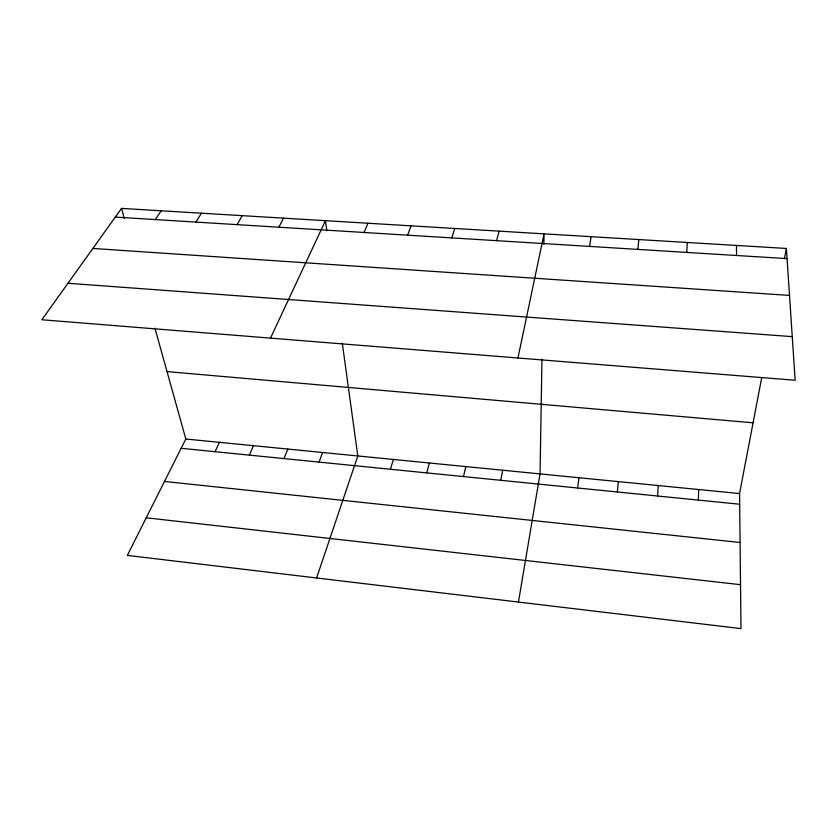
<?xml version="1.0" encoding="UTF-8"?>
<svg xmlns="http://www.w3.org/2000/svg" width="837" height="837" viewBox="0 0 837 837"><rect width="100%" height="100%" fill="white"/><g stroke="black" fill="none" stroke-linecap="round" stroke-linejoin="round"><path stroke-width="1.26" d="M541.968 359.167L540.043 473.909L518.448 602.054M543.883 244.226L544.06 233.847L517.957 357.995M698.382 500.097L698.644 489.53M686.8 252.429L687.261 242.479M657.61 496.006L658.248 485.554M617.35 491.978L618.355 481.62M637.815 249.395L638.809 239.56M577.593 488.002L578.963 477.739M589.562 246.413L591.079 236.683M154.908 328.125L185.824 439.017L127.329 555.402L740.986 628.608L739.563 493.558L761.701 377.696M784.447 258.685L786.403 248.453L121.522 208.392L41.85 319.755L795.15 380.26L786.403 248.453M500.693 480.292L502.734 470.237M463.499 476.567L465.853 466.596M496.582 240.669L499.082 231.138M426.744 472.895L429.412 463.007M390.419 469.254L393.4 459.461M451.781 237.896L454.753 228.47M316.585 577.98L357.797 455.956L342.291 343.149M407.619 235.166L411.04 225.833M319.043 462.108L322.611 452.493M283.973 458.592L287.823 449.061M364.085 232.477L367.945 223.238M249.311 455.129L253.444 445.682M270.497 338.117L325.447 220.675L326.838 230.803M215.046 451.698L219.44 442.334M278.836 227.214L283.534 218.154M237.101 224.63L242.196 215.664M195.942 222.087L201.424 213.205M155.337 219.576L161.206 210.788M115.286 217.107L787.083 258.623M92.855 248.453L789.521 295.419M67.954 283.262L792.252 336.631M167.023 371.597L753.08 422.811M185.824 439.017L739.563 493.558M181.169 448.297L739.667 504.23M164.502 481.453L740.075 542.481M146.234 517.8L740.525 584.676M121.522 208.392L124.274 218.269M736.455 245.44L736.56 255.494"/></g></svg>
